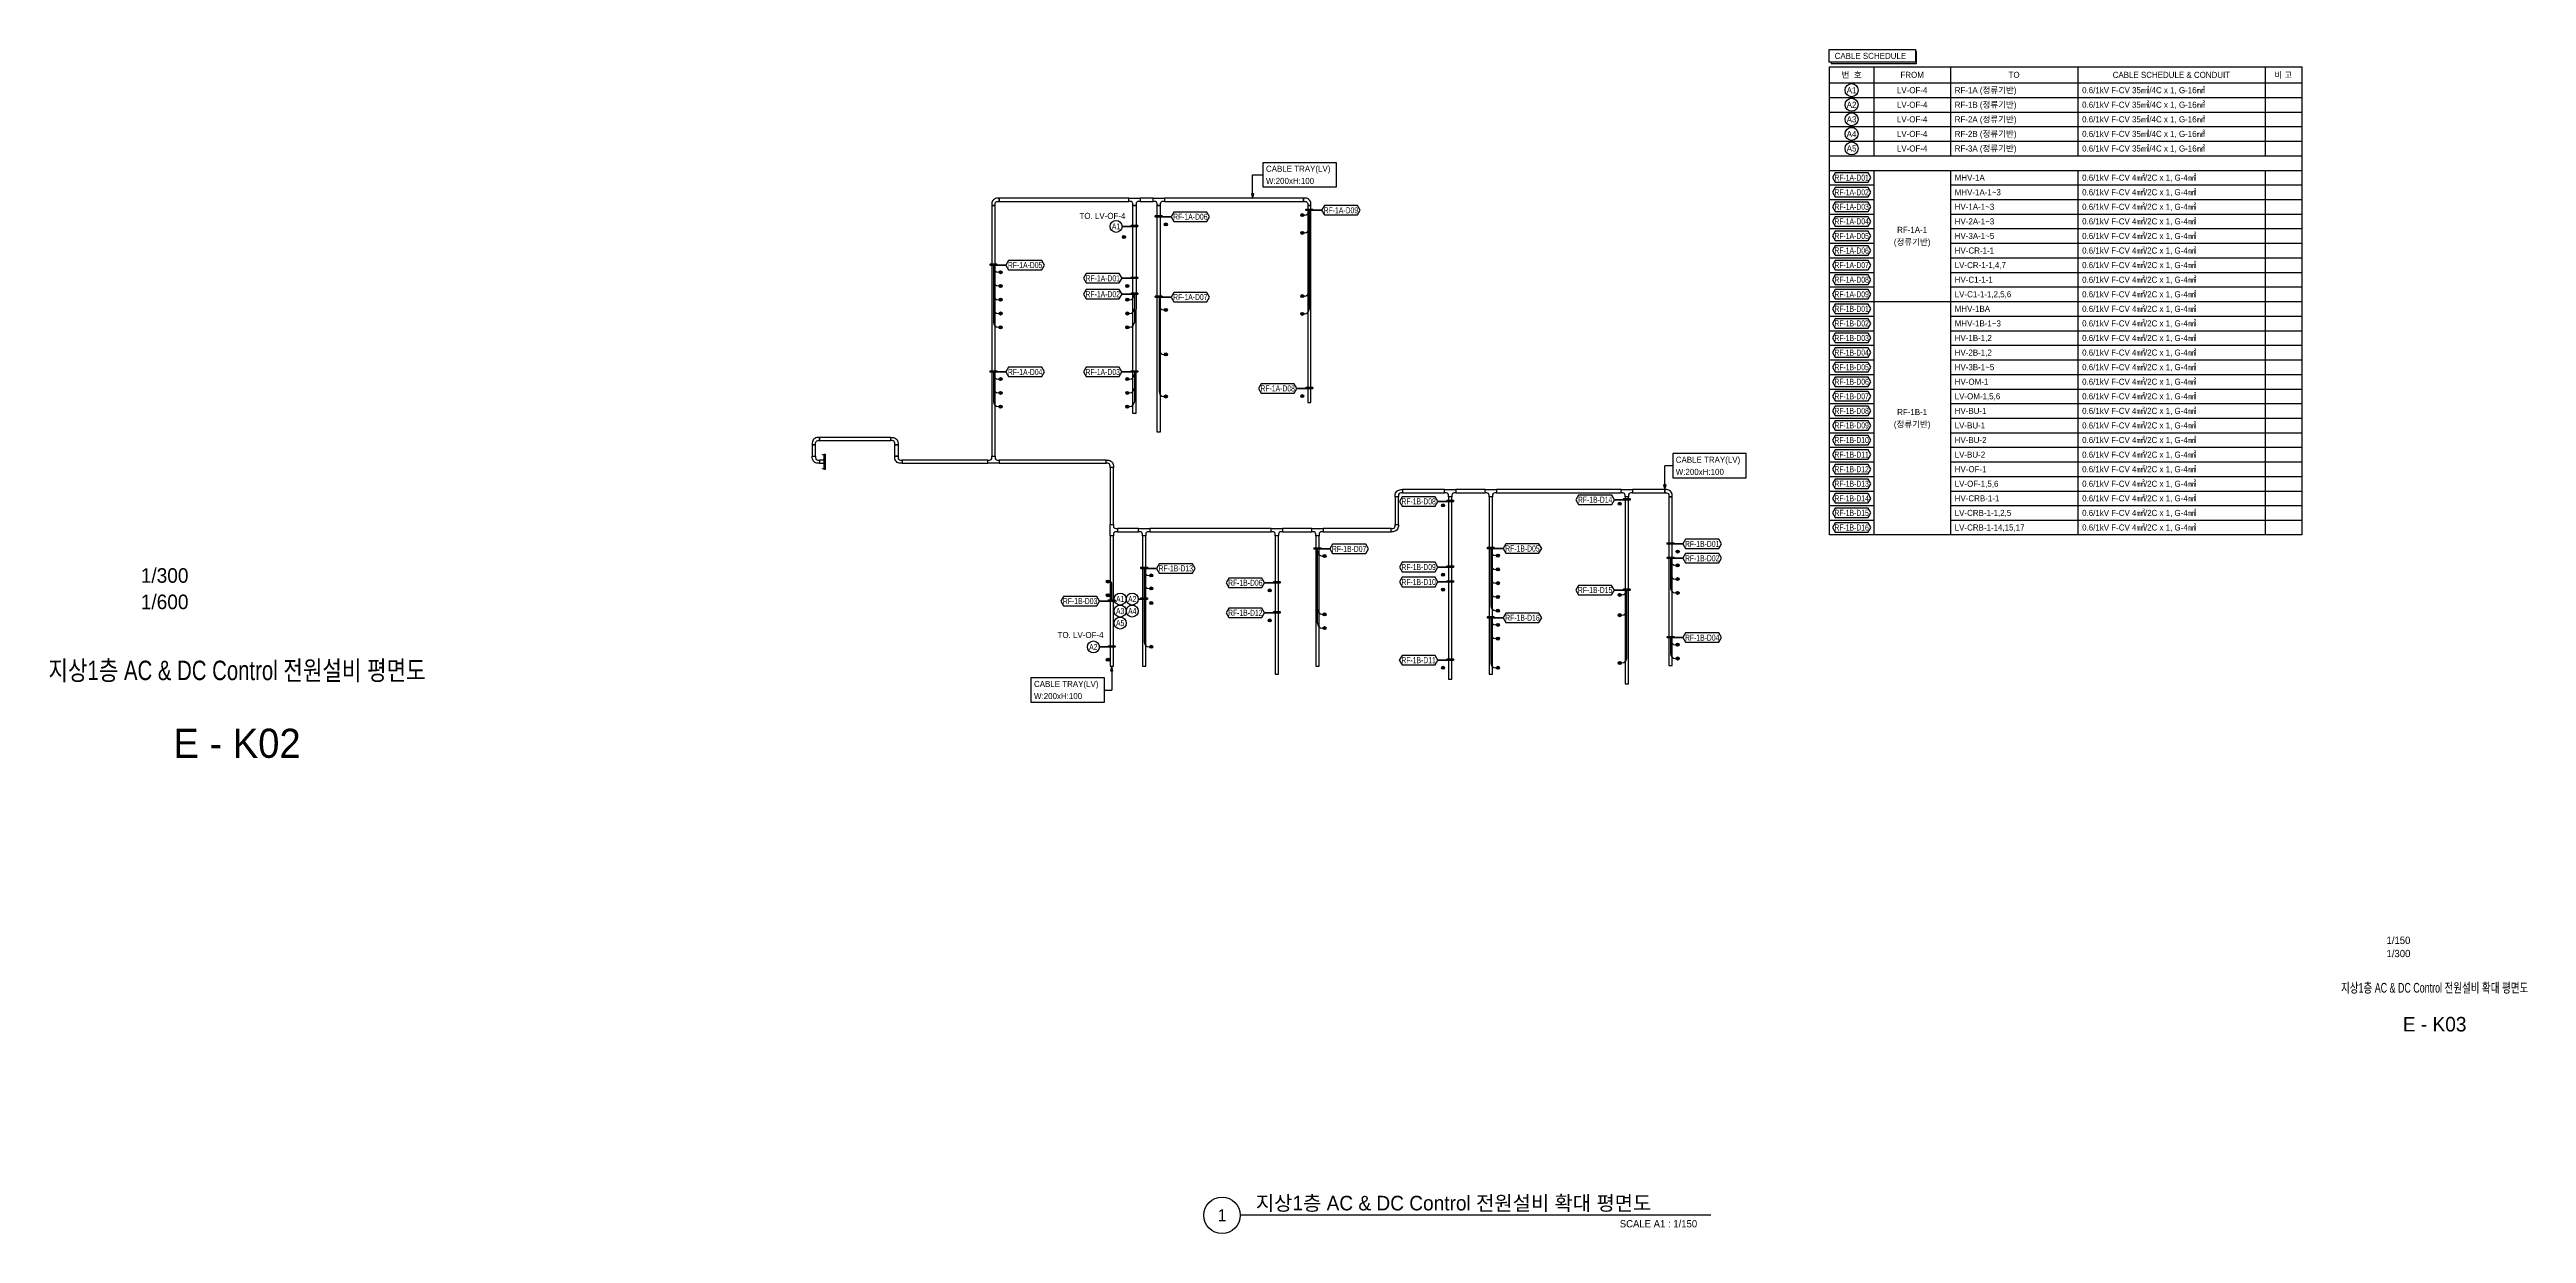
# Model space of a CAD drawing. Header units: millimetres. Extents: x 33052 to 374593, y 4425 to 1197630.
# Drawn here: x 221674 to 374593, y 4425 to 77522 of the extents above; entities that cross this region are included whole.
import ezdxf
from ezdxf.enums import TextEntityAlignment as Align

# ---------------------------------------------------------------- set-up
doc = ezdxf.new("R2010")
doc.units = ezdxf.units.MM
doc.header["$LTSCALE"] = 50
for name, color, linetype in [('-----26 Electrical Cable Tray_CONT', 3, 'Continuous'), ('-----29 Indicator', 1, 'Continuous'), ('-----29 주기', 1, 'Continuous'), ('-----30 Text', 2, 'Continuous'), ('-----41 Drawing Title', 2, 'Continuous'), ('-----42 Drawing Number', 2, 'Continuous'), ('-----43 Drawing Scale', 3, 'Continuous'), ('AC CONTROL CABLE', 4, 'Continuous'), ('DC CONTROL CABLE', 1, 'Continuous')]:
    doc.layers.add(name, color=color, linetype=linetype)
doc.styles.add('ELEC', font='')
doc.styles.get('ELEC').set_extended_font_data('Dotum')

msp = doc.modelspace()

# ---------------------------------------------------------------- hatches: boundary and pattern name
at = {"layer": 'AC CONTROL CABLE', "linetype": 'Continuous'}
h = msp.add_hatch(color=256, dxfattribs=at)
edge = h.paths.add_edge_path()
edge.add_arc((288008, 65950), 93.6, 0, 360)
h = msp.add_hatch(color=256, dxfattribs=at)
edge = h.paths.add_edge_path()
edge.add_arc((289690, 43350), 93.6, -90, 270)
h = msp.add_hatch(color=256, dxfattribs=at)
edge = h.paths.add_edge_path()
edge.add_arc((287010, 39850), 93.6, -90, 270)
at = {"layer": 'DC CONTROL CABLE', "linetype": 'Continuous'}
h = msp.add_hatch(color=256, dxfattribs=at)
edge = h.paths.add_edge_path()
edge.add_arc((299010, 67300), 93.6, 0, 360)
h = msp.add_hatch(color=256, dxfattribs=at)
edge = h.paths.add_edge_path()
edge.add_arc((290590, 66725), 93.6, 180, 540, ccw=False)
h = msp.add_hatch(color=256, dxfattribs=at)
edge = h.paths.add_edge_path()
edge.add_arc((299010, 66200), 93.6, 0, 360)
h = msp.add_hatch(color=256, dxfattribs=at)
edge = h.paths.add_edge_path()
edge.add_arc((280390, 63775), 93.6, 180, 540, ccw=False)
h = msp.add_hatch(color=256, dxfattribs=at)
edge = h.paths.add_edge_path()
edge.add_arc((280390, 62925), 93.6, 180, 540, ccw=False)
h = msp.add_hatch(color=256, dxfattribs=at)
edge = h.paths.add_edge_path()
edge.add_arc((288210, 62925), 93.6, 0, 360)
h = msp.add_hatch(color=256, dxfattribs=at)
edge = h.paths.add_edge_path()
edge.add_arc((280390, 62075), 93.6, 180, 540, ccw=False)
h = msp.add_hatch(color=256, dxfattribs=at)
edge = h.paths.add_edge_path()
edge.add_arc((280390, 61225), 93.6, 180, 540, ccw=False)
h = msp.add_hatch(color=256, dxfattribs=at)
edge = h.paths.add_edge_path()
edge.add_arc((288210, 62075), 93.6, 0, 360)
h = msp.add_hatch(color=256, dxfattribs=at)
edge = h.paths.add_edge_path()
edge.add_arc((288210, 61225), 93.6, 0, 360)
h = msp.add_hatch(color=256, dxfattribs=at)
edge = h.paths.add_edge_path()
edge.add_arc((290590, 61450), 93.6, 0, 360)
h = msp.add_hatch(color=256, dxfattribs=at)
edge = h.paths.add_edge_path()
edge.add_arc((299010, 62300), 93.6, 0, 360)
h = msp.add_hatch(color=256, dxfattribs=at)
edge = h.paths.add_edge_path()
edge.add_arc((299010, 61200), 93.6, 0, 360)
h = msp.add_hatch(color=256, dxfattribs=at)
edge = h.paths.add_edge_path()
edge.add_arc((280390, 60375), 93.6, 180, 540, ccw=False)
h = msp.add_hatch(color=256, dxfattribs=at)
edge = h.paths.add_edge_path()
edge.add_arc((288210, 60375), 93.6, 0, 360)
h = msp.add_hatch(color=256, dxfattribs=at)
edge = h.paths.add_edge_path()
edge.add_arc((290590, 58700), 93.6, 0, 360)
h = msp.add_hatch(color=256, dxfattribs=at)
edge = h.paths.add_edge_path()
edge.add_arc((280390, 57175), 93.6, 180, 540, ccw=False)
h = msp.add_hatch(color=256, dxfattribs=at)
edge = h.paths.add_edge_path()
edge.add_arc((288210, 57175), 93.6, 0, 360)
h = msp.add_hatch(color=256, dxfattribs=at)
edge = h.paths.add_edge_path()
edge.add_arc((280390, 56325), 93.6, 180, 540, ccw=False)
h = msp.add_hatch(color=256, dxfattribs=at)
edge = h.paths.add_edge_path()
edge.add_arc((280390, 55475), 93.6, 180, 540, ccw=False)
h = msp.add_hatch(color=256, dxfattribs=at)
edge = h.paths.add_edge_path()
edge.add_arc((288210, 56325), 93.6, 0, 360)
h = msp.add_hatch(color=256, dxfattribs=at)
edge = h.paths.add_edge_path()
edge.add_arc((288210, 55475), 93.6, 0, 360)
h = msp.add_hatch(color=256, dxfattribs=at)
edge = h.paths.add_edge_path()
edge.add_arc((290590, 56100), 93.6, 0, 360)
h = msp.add_hatch(color=256, dxfattribs=at)
edge = h.paths.add_edge_path()
edge.add_arc((299010, 56125), 93.6, 0, 360)
h = msp.add_hatch(color=256, dxfattribs=at)
edge = h.paths.add_edge_path()
edge.add_arc((307710, 49375), 93.6, 0, 360)
h = msp.add_hatch(color=256, dxfattribs=at)
edge = h.paths.add_edge_path()
edge.add_arc((318610, 49475), 93.6, 0, 360)
h = msp.add_hatch(color=256, dxfattribs=at)
edge = h.paths.add_edge_path()
edge.add_arc((300390, 46250), 93.6, 180, 540, ccw=False)
h = msp.add_hatch(color=256, dxfattribs=at)
edge = h.paths.add_edge_path()
edge.add_arc((311090, 46275), 93.6, 180, 540, ccw=False)
h = msp.add_hatch(color=256, dxfattribs=at)
edge = h.paths.add_edge_path()
edge.add_arc((322190, 46525), 93.6, 180, 540, ccw=False)
h = msp.add_hatch(color=256, dxfattribs=at)
edge = h.paths.add_edge_path()
edge.add_arc((287010, 44675), 93.6, 0, 360)
h = msp.add_hatch(color=256, dxfattribs=at)
edge = h.paths.add_edge_path()
edge.add_arc((289690, 45050), 93.6, 180, 540, ccw=False)
h = msp.add_hatch(color=256, dxfattribs=at)
edge = h.paths.add_edge_path()
edge.add_arc((307710, 45100), 93.6, 0, 360)
h = msp.add_hatch(color=256, dxfattribs=at)
edge = h.paths.add_edge_path()
edge.add_arc((311090, 45425), 93.6, 180, 540, ccw=False)
h = msp.add_hatch(color=256, dxfattribs=at)
edge = h.paths.add_edge_path()
edge.add_arc((311090, 44575), 93.6, 180, 540, ccw=False)
h = msp.add_hatch(color=256, dxfattribs=at)
edge = h.paths.add_edge_path()
edge.add_arc((322190, 45675), 93.6, 180, 540, ccw=False)
h = msp.add_hatch(color=256, dxfattribs=at)
edge = h.paths.add_edge_path()
edge.add_arc((322190, 44825), 93.6, 180, 540, ccw=False)
h = msp.add_hatch(color=256, dxfattribs=at)
edge = h.paths.add_edge_path()
edge.add_arc((287010, 43825), 93.6, 0, 360)
h = msp.add_hatch(color=256, dxfattribs=at)
edge = h.paths.add_edge_path()
edge.add_arc((289690, 44250), 93.6, 180, 540, ccw=False)
h = msp.add_hatch(color=256, dxfattribs=at)
edge = h.paths.add_edge_path()
edge.add_arc((297010, 44125), 93.6, 0, 360)
h = msp.add_hatch(color=256, dxfattribs=at)
edge = h.paths.add_edge_path()
edge.add_arc((307710, 44175), 93.6, 0, 360)
h = msp.add_hatch(color=256, dxfattribs=at)
edge = h.paths.add_edge_path()
edge.add_arc((311090, 43725), 93.6, 180, 540, ccw=False)
h = msp.add_hatch(color=256, dxfattribs=at)
edge = h.paths.add_edge_path()
edge.add_arc((311090, 42875), 93.6, 180, 540, ccw=False)
h = msp.add_hatch(color=256, dxfattribs=at)
edge = h.paths.add_edge_path()
edge.add_arc((318608, 43850), 93.6, 0, 360)
h = msp.add_hatch(color=256, dxfattribs=at)
edge = h.paths.add_edge_path()
edge.add_arc((322190, 43975), 93.6, 180, 540, ccw=False)
h = msp.add_hatch(color=256, dxfattribs=at)
edge = h.paths.add_edge_path()
edge.add_arc((297010, 42275), 93.6, 0, 360)
h = msp.add_hatch(color=256, dxfattribs=at)
edge = h.paths.add_edge_path()
edge.add_arc((300390, 42650), 93.6, 180, 540, ccw=False)
h = msp.add_hatch(color=256, dxfattribs=at)
edge = h.paths.add_edge_path()
edge.add_arc((300390, 41800), 93.6, 180, 540, ccw=False)
h = msp.add_hatch(color=256, dxfattribs=at)
edge = h.paths.add_edge_path()
edge.add_arc((311090, 42000), 93.6, 180, 540, ccw=False)
h = msp.add_hatch(color=256, dxfattribs=at)
edge = h.paths.add_edge_path()
edge.add_arc((318608, 42600), 93.6, 0, 360)
h = msp.add_hatch(color=256, dxfattribs=at)
edge = h.paths.add_edge_path()
edge.add_arc((289690, 40650), 93.6, 180, 540, ccw=False)
h = msp.add_hatch(color=256, dxfattribs=at)
edge = h.paths.add_edge_path()
edge.add_arc((311090, 41150), 93.6, 180, 540, ccw=False)
h = msp.add_hatch(color=256, dxfattribs=at)
edge = h.paths.add_edge_path()
edge.add_arc((322190, 40775), 93.6, 180, 540, ccw=False)
h = msp.add_hatch(color=256, dxfattribs=at)
edge = h.paths.add_edge_path()
edge.add_arc((322190, 39925), 93.6, 180, 540, ccw=False)
h = msp.add_hatch(color=256, dxfattribs=at)
edge = h.paths.add_edge_path()
edge.add_arc((307708, 39350), 93.6, 0, 360)
h = msp.add_hatch(color=256, dxfattribs=at)
edge = h.paths.add_edge_path()
edge.add_arc((311090, 39350), 93.6, 180, 540, ccw=False)
h = msp.add_hatch(color=256, dxfattribs=at)
edge = h.paths.add_edge_path()
edge.add_arc((318610, 39650), 93.6, 0, 360)

# ---------------------------------------------------------------- linework, layer by layer
at = {"layer": '-----26 Electrical Cable Tray_CONT', "elevation": 0}
for points in [[(280050, 68000, -0.4142136), (280200, 68150), (280300, 68150), (280300, 68350), (280200, 68350, 0.4142136), (279850, 68000), (279850, 67900), (280050, 67900)], [(288300, 68150), (288300, 68350), (289000, 68350), (289000, 68150), (288900, 68150, 0.4142136), (288750, 68000), (288750, 67900), (288550, 67900), (288550, 68000, 0.4142136), (288400, 68150)], [(289800, 68150), (289800, 68350), (290500, 68350), (290500, 68150), (290400, 68150, 0.4142136), (290250, 68000), (290250, 67900), (290050, 67900), (290050, 68000, 0.4142136), (289900, 68150)], [(299200, 68150, -0.4142136), (299350, 68000), (299350, 67900), (299550, 67900), (299550, 68000, 0.4142136), (299200, 68350), (299100, 68350), (299100, 68150)], [(305100, 50150, 0.4142136), (304950, 50000), (304950, 49900), (304750, 49900), (304750, 50000, -0.4142136), (305100, 50350), (305200, 50350), (305200, 50150)], [(307800, 50150), (307800, 50350), (308500, 50350), (308500, 50150), (308400, 50150, 0.4142136), (308250, 50000), (308250, 49900), (308050, 49900), (308050, 50000, 0.4142136), (307900, 50150)], [(310300, 50150), (310300, 50350), (311000, 50350), (311000, 50150), (310900, 50150, 0.4142136), (310750, 50000), (310750, 49900), (310550, 49900), (310550, 50000, 0.4142136), (310400, 50150)], [(318700, 50150), (318700, 50350), (319400, 50350), (319400, 50150), (319300, 50150, 0.4142136), (319150, 50000), (319150, 49900), (318950, 49900), (318950, 50000, 0.4142136), (318800, 50150)], [(321500, 50150, -0.4142136), (321650, 50000), (321650, 49900), (321850, 49900), (321850, 50000, 0.4142136), (321500, 50350), (321400, 50350), (321400, 50150)], [(288900, 47750), (288900, 47950), (289600, 47950), (289600, 47750), (289500, 47750, 0.4142136), (289350, 47600), (289350, 47500), (289150, 47500), (289150, 47600, 0.4142136), (289000, 47750)], [(297100, 47750), (297100, 47950), (297800, 47950), (297800, 47750), (297700, 47750, 0.4142136), (297550, 47600), (297550, 47500), (297350, 47500), (297350, 47600, 0.4142136), (297200, 47750)], [(299600, 47750), (299600, 47950), (300300, 47950), (300300, 47750), (300200, 47750, 0.4142136), (300050, 47600), (300050, 47500), (299850, 47500), (299850, 47600, 0.4142136), (299700, 47750)], [(304600, 47950, 0.4142136), (304750, 48100), (304750, 48200), (304950, 48200), (304950, 48100, -0.4142136), (304600, 47750), (304500, 47750), (304500, 47950)]]:
    msp.add_lwpolyline(points, format="xyb", close=True, dxfattribs=at)
for points in [[(279850, 52425), (280050, 52425), (280050, 67900), (279850, 67900)], [(288300, 68150), (288300, 68350), (280300, 68350), (280300, 68150)], [(289800, 68150), (289800, 68350), (289000, 68350), (289000, 68150)], [(290249, 53900), (290049, 53900), (290050, 67900), (290250, 67900)], [(299100, 68150), (299100, 68350), (290500, 68350), (290500, 68150)], [(299350, 55723), (299550, 55723), (299550, 67900), (299350, 67900)], [(287351, 51725), (287151, 51725), (287151, 48200), (287351, 48200)], [(304750, 48200), (304950, 48200), (304950, 49900), (304750, 49900)], [(307800, 50150), (307800, 50350), (305200, 50350), (305200, 50150)], [(308050, 38650), (308250, 38650), (308250, 49900), (308050, 49900)], [(310300, 50150), (310300, 50350), (308500, 50350), (308500, 50150)], [(310550, 38950), (310750, 38950), (310750, 49900), (310550, 49900)], [(318700, 50150), (318700, 50350), (311000, 50350), (311000, 50150)], [(318950, 38350), (319150, 38350), (319150, 49900), (318950, 49900)], [(321400, 50150), (321400, 50350), (319400, 50350), (319400, 50150)], [(321650, 39500), (321850, 39500), (321850, 49900), (321650, 49900)], [(288900, 47750), (288900, 47950), (287600, 47950), (287600, 47750)], [(289150, 39450), (289350, 39450), (289350, 47500), (289150, 47500)], [(297100, 47750), (297100, 47950), (289600, 47950), (289600, 47750)], [(297350, 38950), (297550, 38950), (297550, 47500), (297350, 47500)], [(299600, 47750), (299600, 47950), (297800, 47950), (297800, 47750)], [(299850, 39450), (300050, 39450), (300050, 47500), (299850, 47500)], [(304500, 47750), (304500, 47950), (300300, 47950), (300300, 47750)]]:
    msp.add_lwpolyline(points, close=True, dxfattribs=at)
at = {"layer": '-----26 Electrical Cable Tray_CONT'}
for points in [[(288749, 55050), (288549, 55050), (288550, 67900), (288750, 67900)], [(273606, 53375), (273606, 53575), (269212, 53575), (269212, 53375)], [(268962, 53125), (268762, 53125), (268762, 52425), (268962, 52425)], [(269500, 51975), (269500, 52175), (269212, 52175), (269212, 51975)], [(273856, 53125), (274056, 53125), (274056, 52425), (273856, 52425)], [(279600, 51975), (279600, 52175), (274306, 52175), (274306, 51975)], [(286901, 51975), (286901, 52175), (280300, 52175), (280300, 51975)], [(287150, 39450), (287350, 39450), (287351, 47500), (287151, 47500)]]:
    msp.add_lwpolyline(points, close=True, dxfattribs=at)
for points in [[(268962, 53225, -0.4142136), (269112, 53375), (269212, 53375), (269212, 53575), (269112, 53575, 0.4142136), (268762, 53225), (268762, 53125), (268962, 53125)], [(273856, 53225, 0.4142136), (273706, 53375), (273606, 53375), (273606, 53575), (273706, 53575, -0.4142136), (274056, 53225), (274056, 53125), (273856, 53125)], [(268962, 52325, 0.4142136), (269112, 52175), (269212, 52175), (269212, 51975), (269112, 51975, -0.4142136), (268762, 52325), (268762, 52425), (268962, 52425)], [(274056, 52325, 0.4142136), (274206, 52175), (274306, 52175), (274306, 51975), (274206, 51975, -0.4142136), (273856, 52325), (273856, 52425), (274056, 52425)], [(280300, 52175), (280300, 51975), (279600, 51975), (279600, 52175), (279700, 52175, 0.4142136), (279850, 52325), (279850, 52425), (280050, 52425), (280050, 52325, 0.4142136), (280200, 52175)], [(287151, 51825, 0.4142136), (287001, 51975), (286901, 51975), (286901, 52175), (287001, 52175, -0.4142136), (287351, 51825), (287351, 51725), (287151, 51725)], [(287350, 47500), (287150, 47500), (287150, 48200), (287350, 48200), (287350, 48100, 0.4142136), (287500, 47950), (287600, 47950), (287600, 47750), (287500, 47750, 0.4142136), (287350, 47600)]]:
    msp.add_lwpolyline(points, format="xyb", close=True, dxfattribs=at)
at = {"layer": '-----29 Indicator', "color": 1}
for p, q in [((321475, 50650), (321325, 50650)), ((321325, 50650), (321400, 50350)), ((321400, 50350), (321475, 50650)), ((321401, 50353), (321401, 51824)), ((321885, 51824), (321401, 51824)), ((287251, 39453, 0), (287176, 39153, 0)), ((287176, 39153, 0), (287326, 39153, 0)), ((287250, 39450, 0), (287250, 37979, 0)), ((287326, 39153, 0), (287251, 39453, 0)), ((286801, 37979, 0), (287250, 37979, 0))]:
    msp.add_line(p, q, dxfattribs=at)
at = {"layer": '-----29 Indicator', "color": 1, "elevation": 0}
for points in [[(296586, 70536), (296586, 69036), (301122, 69036), (301122, 70536)], [(321885, 52571), (321885, 51071), (326422, 51071), (326422, 52571)], [(282264, 38729), (282264, 37229), (286801, 37229), (286801, 38729)]]:
    msp.add_lwpolyline(points, close=True, dxfattribs=at)
msp.add_lwpolyline([(295946, 68315), (296021, 68615), (295871, 68615), (295946, 68315), (295946, 69786), (296586, 69786)], dxfattribs=at)
at = {"layer": '-----29 Indicator', "lineweight": 100, "elevation": 0}
for points in [[(300210, 67600), (300210, 67600), (299239, 67600), (299239, 67653), (299655, 67653), (299655, 67564)], [(287887, 66603), (287887, 66603), (288858, 66603), (288858, 66657), (288443, 66657), (288443, 66568)], [(290913, 67198), (290913, 67198), (289942, 67198), (289942, 67252), (290358, 67252), (290358, 67163)], [(280716, 64214), (280716, 64214), (279745, 64214), (279745, 64268), (280161, 64268), (280161, 64178)], [(287887, 63398), (287887, 63398), (288858, 63398), (288858, 63452), (288442, 63452), (288442, 63363)], [(287887, 62420), (287887, 62420), (288858, 62420), (288858, 62473), (288442, 62473), (288442, 62384)], [(290913, 62238), (290913, 62238), (289942, 62238), (289942, 62291), (290358, 62291), (290358, 62202)], [(280716, 57614), (280716, 57614), (279745, 57614), (279745, 57668), (280161, 57668), (280161, 57578)], [(287884, 57614), (287884, 57614), (288855, 57614), (288855, 57668), (288439, 57668), (288439, 57578)], [(298687, 56598), (298687, 56598), (299658, 56598), (299658, 56652), (299242, 56652), (299242, 56563)], [(307387, 49623), (307387, 49623), (308358, 49623), (308358, 49677), (307942, 49677), (307942, 49588)], [(318287, 49728), (318287, 49728), (319258, 49728), (319258, 49781), (318842, 49781), (318842, 49692)], [(300716, 46689), (300716, 46689), (299745, 46689), (299745, 46743), (300161, 46743), (300161, 46653)], [(311416, 46714), (311416, 46714), (310446, 46714), (310446, 46768), (310861, 46768), (310861, 46678)], [(322513, 46998), (322513, 46998), (321542, 46998), (321542, 47052), (321958, 47052), (321958, 46963)], [(322516, 46114), (322516, 46114), (321545, 46114), (321545, 46168), (321961, 46168), (321961, 46078)], [(290016, 45489), (290016, 45489), (289045, 45489), (289045, 45543), (289461, 45543), (289461, 45453)], [(296687, 44598), (296687, 44598), (297658, 44598), (297658, 44652), (297242, 44652), (297242, 44563)], [(307387, 44648), (307387, 44648), (308358, 44648), (308358, 44702), (307942, 44702), (307942, 44613)], [(288887, 43597), (288887, 43597), (289458, 43597), (289458, 43650), (289042, 43650), (289042, 43561)], [(318282, 44150), (318282, 44150), (319253, 44150), (319253, 44203), (318837, 44203), (318837, 44114)], [(296687, 42748), (296687, 42748), (297658, 42748), (297658, 42802), (297242, 42802), (297242, 42713)], [(311416, 42439), (311416, 42439), (310446, 42439), (310446, 42493), (310861, 42493), (310861, 42403)], [(307385, 39823), (307385, 39823), (308356, 39823), (308356, 39877), (307940, 39877), (307940, 39788)], [(322516, 41214), (322516, 41214), (321545, 41214), (321545, 41268), (321961, 41268), (321961, 41178)]]:
    msp.add_lwpolyline(points, dxfattribs=at)
at = {"layer": '-----29 Indicator', "lineweight": 100}
for points in [[(307387, 45573), (307387, 45573), (308358, 45573), (308358, 45627), (307942, 45627), (307942, 45538)], [(286488, 43472), (286488, 43472), (287459, 43472), (287459, 43526), (287043, 43526), (287043, 43437)], [(286488, 40639), (286488, 40639), (287458, 40639), (287458, 40693), (287043, 40693), (287043, 40604)]]:
    msp.add_lwpolyline(points, dxfattribs=at)
at = {"layer": '-----29 Indicator'}
for centre in [(287516, 66603, 0), (287773, 43597), (287773, 42854), (288516, 43597), (288516, 42854), (287773, 42112), (286116, 40639)]:
    msp.add_circle(centre, 371, dxfattribs=at)
at = {"layer": '-----29 주기', "elevation": 0}
for points in [[(291080, 67487), (290913, 67198), (291080, 66909), (293125, 66909), (293292, 67198), (293125, 67487)], [(300377, 67889), (300210, 67600), (300377, 67311), (302422, 67311), (302589, 67600), (302422, 67889)], [(280883, 64503), (280716, 64214), (280883, 63925), (282929, 63925), (283095, 64214), (282929, 64503)], [(285675, 63687), (285508, 63398), (285675, 63109), (287720, 63109), (287887, 63398), (287720, 63687)], [(285675, 62709), (285508, 62420), (285675, 62131), (287720, 62131), (287887, 62420), (287720, 62709)], [(291080, 62526), (290913, 62238), (291080, 61949), (293125, 61949), (293292, 62238), (293125, 62526)], [(280883, 57903), (280716, 57614), (280883, 57325), (282929, 57325), (283095, 57614), (282929, 57903)], [(285671, 57903), (285505, 57614), (285671, 57325), (287717, 57325), (287884, 57614), (287717, 57903)], [(296475, 56887), (296308, 56598), (296475, 56309), (298520, 56309), (298687, 56598), (298520, 56887)], [(305174, 49912), (305008, 49623), (305174, 49334), (307220, 49334), (307387, 49623), (307220, 49912)], [(316075, 50017), (315908, 49728), (316075, 49439), (318120, 49439), (318287, 49728), (318120, 50017)], [(300883, 46978), (300716, 46689), (300883, 46400), (302929, 46400), (303095, 46689), (302929, 46978)], [(311583, 47003), (311416, 46714), (311583, 46425), (313629, 46425), (313795, 46714), (313629, 47003)], [(322680, 47287), (322513, 46998), (322680, 46709), (324725, 46709), (324892, 46998), (324725, 47287)], [(322683, 46403), (322516, 46114), (322683, 45825), (324729, 45825), (324895, 46114), (324729, 46403)], [(290183, 45778), (290016, 45489), (290183, 45200), (292229, 45200), (292395, 45489), (292229, 45778)], [(294475, 44887), (294308, 44598), (294475, 44309), (296520, 44309), (296687, 44598), (296520, 44887)], [(305174, 44937), (305008, 44648), (305174, 44359), (307220, 44359), (307387, 44648), (307220, 44937)], [(316069, 44439), (315903, 44150), (316069, 43861), (318115, 43861), (318282, 44150), (318115, 44439)], [(294475, 43037), (294308, 42748), (294475, 42459), (296520, 42459), (296687, 42748), (296520, 43037)], [(311583, 42728), (311416, 42439), (311583, 42150), (313629, 42150), (313795, 42439), (313629, 42728)], [(322683, 41503), (322516, 41214), (322683, 40925), (324729, 40925), (324895, 41214), (324729, 41503)], [(305172, 40112), (305006, 39823), (305172, 39534), (307218, 39534), (307385, 39823), (307218, 40112)]]:
    msp.add_lwpolyline(points, close=True, dxfattribs=at)
at = {"layer": '-----29 주기'}
for points in [[(305174, 45862), (305008, 45573), (305174, 45284), (307220, 45284), (307387, 45573), (307220, 45862)], [(284276, 43761), (284109, 43472), (284276, 43184), (286321, 43184), (286488, 43472), (286321, 43761)]]:
    msp.add_lwpolyline(points, close=True, dxfattribs=at)
at = {"layer": '-----41 Drawing Title', "color": 7}
msp.add_line((324236, 5550), (295189, 5550), dxfattribs=at)
msp.add_circle((294064, 5550), 1125, dxfattribs=at)
at = {"color": 0}
for points in [[(269400, 52500), (269400, 52525), (269500, 52525), (269500, 51625), (269400, 51625), (269400, 51650)], [(269500, 52550), (269550, 52550), (269550, 51600), (269500, 51600), (269500, 52550)]]:
    msp.add_lwpolyline(points, dxfattribs=at)
at = {"layer": 'AC CONTROL CABLE', "linetype": 'Continuous', "elevation": 0}
for points in [[(288650, 67659, 0, 202, 0), (288650, 67209, 0, 0, 0), (288650, 66250, 0, 0, -0.4142136), (288350, 65950, 0, 0, 0), (288008, 65950, 0, 0, 0)], [(289250, 44208, 0, 202, 0), (289250, 43758, 0, 0, 0), (289250, 43650, 0, 0, 0.4142136), (289550, 43350, 0, 0, 0), (289690, 43350, 0, 0, 0)]]:
    msp.add_lwpolyline(points, format="xyseb", dxfattribs=at)
at = {"layer": 'AC CONTROL CABLE', "linetype": 'Continuous'}
msp.add_lwpolyline([(287251, 41422, 0, 202, 0), (287251, 40972, 0, 0, 0), (287251, 40150, 0, 0, -0.4142136), (286951, 39850, 0, 0, 0), (287010, 39850, 0, 0, 0)], format="xyseb", dxfattribs=at)
for centre in [(288008, 65950), (289690, 43350, 0), (287010, 39850, 0)]:
    msp.add_circle(centre, 93.8, dxfattribs=at)
at = {"layer": 'DC CONTROL CABLE', "linetype": 'Continuous'}
for p, q in [((299147, 67300), (299010, 67300, 0)), ((299147, 66200), (299010, 66200, 0)), ((288347, 62075), (288210, 62075, 0)), ((288347, 61225), (288210, 61225, 0)), ((288647, 62375), (288647, 60675)), ((299147, 62300), (299010, 62300, 0)), ((299147, 61200), (299010, 61200, 0)), ((288347, 60375), (288210, 60375, 0)), ((318745, 43850, 0), (318608, 43850, 0)), ((318745, 42600, 0), (318608, 42600)), ((318747, 39650, 0), (318610, 39650))]:
    msp.add_line(p, q, dxfattribs=at)
at = {"layer": 'DC CONTROL CABLE'}
for p, q in [((299447, 67600), (299447, 61500)), ((279953, 64227), (279953, 60675, 0)), ((280390, 63775), (280253, 63775)), ((280390, 62925), (280253, 62925)), ((280390, 62075), (280253, 62075)), ((280390, 61225), (280253, 61225)), ((290171, 62341), (290171, 56400, 0)), ((290590, 61450), (290471, 61450)), ((280390, 60375), (280253, 60375)), ((290590, 58700, 0), (290471, 58700, 0)), ((279953, 57627), (279953, 55775)), ((280390, 57175), (280253, 57175)), ((288210, 57175), (288347, 57175)), ((288647, 57627), (288647, 55775)), ((280390, 56325), (280253, 56325)), ((280390, 55475), (280253, 55475)), ((288210, 56325), (288347, 56325)), ((288210, 55475), (288347, 55475)), ((290590, 56100, 0), (290471, 56100, 0)), ((299953, 42100, 0), (299953, 46702)), ((300390, 46250), (300253, 46250)), ((310653, 46727, 0), (310653, 43175, 0)), ((311090, 46275, 0), (310953, 46275, 0)), ((321753, 46127), (321753, 44275)), ((287010, 44675, 0), (287151, 44675, 0)), ((287251, 43416), (287251, 44575)), ((289253, 45502), (289253, 40950, 0)), ((289690, 45050), (289553, 45050)), ((311090, 45425, 0), (310953, 45425, 0)), ((311090, 44575, 0), (310953, 44575, 0)), ((322190, 45675), (322053, 45675)), ((322190, 44825), (322053, 44825)), ((287010, 43825, 0), (287151, 43825, 0)), ((289690, 44250), (289553, 44250)), ((311090, 43725, 0), (310953, 43725, 0)), ((311090, 42875, 0), (310953, 42875, 0)), ((319047, 39950, 0), (319045, 44150, 0)), ((322190, 43975), (322053, 43975)), ((300390, 42650), (300253, 42650)), ((300390, 41800), (300253, 41800)), ((310653, 42452, 0), (310653, 39650, 0)), ((311090, 42000, 0), (310953, 42000, 0)), ((289690, 40650), (289553, 40650)), ((311090, 41150, 0), (310953, 41150, 0)), ((321753, 41227), (321753, 40225, 0)), ((322190, 40775), (322053, 40775)), ((322190, 39925), (322053, 39925)), ((311090, 39350, 0), (310953, 39350, 0))]:
    msp.add_line(p, q, dxfattribs=at)
at = {"layer": 'DC CONTROL CABLE', "linetype": 'Continuous', "elevation": 0}
for points in [[(290150, 67886, 0, 202, 0), (290150, 67436, 0, 0, 0), (290150, 67025, 0, 0, 0.4142136), (290450, 66725, 0, 0, 0), (290590, 66725, 0, 0, 0)], [(299447, 68251, 0, 202, 0), (299447, 67801, 0, 0, 0), (299447, 67600, 0, 0, 0)], [(279953, 64879, 0, 202, 0), (279953, 64429, 0, 0, 0), (279953, 64227, 0, 0, 0)], [(288650, 64086, 0, 202, 0), (288650, 63636, 0, 0, 0), (288650, 63225, 0, 0, -0.4142136), (288350, 62925, 0, 0, 0), (288210, 62925, 0, 0, 0)], [(288647, 63026, 0, 202, 0), (288647, 62576, 0, 0, 0), (288647, 62375, 0, 0, 0)], [(290171, 62992, 0, 202, 0), (290171, 62542, 0, 0, 0), (290171, 62341, 0, 0, 0)], [(279953, 58279, 0, 202, 0), (279953, 57829, 0, 0, 0), (279953, 57627, 0, 0, 0)], [(288647, 58279, 0, 202, 0), (288647, 57829, 0, 0, 0), (288647, 57627, 0, 0, 0)], [(299450, 57286, 0, 202, 0), (299450, 56836, 0, 0, 0), (299450, 56425, 0, 0, -0.4142136), (299150, 56125, 0, 0, 0), (299010, 56125, 0, 0, 0)], [(308150, 50270, 0, 202, 0), (308150, 49820, 0, 0, 0), (308150, 49675, 0, 0, -0.4142136), (307850, 49375, 0, 0, 0), (307710, 49375, 0, 0, 0)], [(319050, 50319, 0, 202, 0), (319050, 49869, 0, 0, 0), (319050, 49775, 0, 0, -0.4142136), (318750, 49475, 0, 0, 0), (318610, 49475, 0, 0, 0)], [(299953, 47354, 0, 202, 0), (299953, 46904, 0, 0, 0), (299953, 46702, 0, 0, 0)], [(310653, 47379, 0, 202, 0), (310653, 46929, 0, 0, 0), (310653, 46727, 0, 0, 0)], [(321750, 47686, 0, 202, 0), (321750, 47236, 0, 0, 0), (321750, 46825, 0, 0, 0.4142136), (322050, 46525, 0, 0, 0), (322190, 46525, 0, 0, 0)], [(289253, 46154, 0, 202, 0), (289253, 45704, 0, 0, 0), (289253, 45502, 0, 0, 0)], [(308150, 46261, 0, 202, 0), (308150, 45811, 0, 0, 0), (308150, 45400, 0, 0, -0.4142136), (307850, 45100, 0, 0, 0), (307710, 45100, 0, 0, 0)], [(321753, 46779, 0, 202, 0), (321753, 46329, 0, 0, 0), (321753, 46127, 0, 0, 0)], [(297450, 45286, 0, 202, 0), (297450, 44836, 0, 0, 0), (297450, 44425, 0, 0, -0.4142136), (297150, 44125, 0, 0, 0), (297010, 44125, 0, 0, 0)], [(308150, 45336, 0, 202, 0), (308150, 44886, 0, 0, 0), (308150, 44475, 0, 0, -0.4142136), (307850, 44175, 0, 0, 0), (307710, 44175, 0, 0, 0)], [(319045, 44801, 0, 202, 0), (319045, 44351, 0, 0, 0), (319045, 44150, 0, 0, 0)], [(297450, 43436, 0, 202, 0), (297450, 42986, 0, 0, 0), (297450, 42575, 0, 0, -0.4142136), (297150, 42275, 0, 0, 0), (297010, 42275, 0, 0, 0)], [(310653, 42979, 0, 202, 0), (310653, 42529, 0, 0, 0), (310653, 42452, 0, 0, 0)], [(321753, 41879, 0, 202, 0), (321753, 41429, 0, 0, 0), (321753, 41227, 0, 0, 0)], [(308148, 40511, 0, 202, 0), (308148, 40061, 0, 0, 0), (308148, 39650, 0, 0, -0.4142136), (307848, 39350, 0, 0, 0), (307708, 39350, 0, 0, 0)]]:
    msp.add_lwpolyline(points, format="xyseb", dxfattribs=at)
at = {"layer": 'DC CONTROL CABLE', "linetype": 'Continuous'}
msp.add_lwpolyline([(287251, 42765, 0, 202, 0), (287251, 43215, 0, 0, 0), (287251, 43416, 0, 0, 0)], format="xyseb", dxfattribs=at)
for centre in [(299010, 67300), (290590, 66725), (299010, 66200), (280390, 63775), (280390, 62925), (288210, 62925, 0), (280390, 62075), (280390, 61225), (288210, 62075), (288210, 61225), (290590, 61450), (299010, 62300), (299010, 61200), (280390, 60375), (288210, 60375), (290590, 58700, 0), (280390, 57175), (288210, 57175), (280390, 56325), (280390, 55475), (288210, 56325), (288210, 55475), (290590, 56100, 0), (299010, 56125, 0), (307710, 49375), (318610, 49475), (300390, 46250), (311090, 46275, 0), (322190, 46525), (287010, 44675, 0), (289690, 45050), (307710, 45100), (311090, 45425, 0), (311090, 44575, 0), (322190, 45675), (322190, 44825), (287010, 43825, 0), (289690, 44250), (297010, 44125, 0), (307710, 44175), (311090, 43725, 0), (311090, 42875, 0), (318608, 43850, 0), (322190, 43975), (297010, 42275), (300390, 42650), (300390, 41800), (311090, 42000, 0), (318608, 42600, 0), (289690, 40650), (311090, 41150, 0), (322190, 40775), (322190, 39925), (307708, 39350, 0), (311090, 39350, 0), (318610, 39650, 0)]:
    msp.add_circle(centre, 93.8, dxfattribs=at)
for centre in [(299147, 67600), (299147, 66500), (288347, 62375), (288347, 61525), (299147, 62600), (299147, 61500), (288347, 60675), (318745, 44150, 0), (318745, 42900, 0), (318747, 39950, 0)]:
    msp.add_arc(centre, 300, 270, 0, dxfattribs=at)
at = {"layer": 'DC CONTROL CABLE'}
for centre, radius, start, end in [((280253, 64075, 0), 300, 180, 270), ((280253, 63225, 0), 300, 180, 270), ((280253, 62375, 0), 300, 180, 270), ((280253, 61525, 0), 300, 180, 270), ((290471, 61750), 300, 180, 270), ((280253, 60675, 0), 300, 180, 270), ((290471, 59000, 0), 300, 180, 270), ((280253, 57475, 0), 300, 180, 270), ((280253, 56625, 0), 300, 180, 270), ((288347, 57475, 0), 300, 270, 0), ((288347, 56625, 0), 300, 270, 0), ((280253, 55775, 0), 300, 180, 270), ((288347, 55775, 0), 300, 270, 0), ((290471, 56400, 0), 300, 180, 270), ((300253, 46550, 0), 300, 180, 270), ((310953, 46575, 0), 300, 180, 270), ((322053, 45975, 0), 300, 180, 270), ((287151, 44575, 0), 100, 0, 90), ((289553, 45350, 0), 300, 180, 270), ((289553, 44550, 0), 300, 180, 270), ((310953, 45725, 0), 300, 180, 270), ((310953, 44875, 0), 300, 180, 270), ((322053, 45125, 0), 300, 180, 270), ((287151, 43725, 0), 100, 0, 90), ((300253, 42950, 0), 300, 180, 270), ((310953, 44025, 0), 300, 180, 270), ((310953, 43175, 0), 300, 180, 270), ((322053, 44275, 0), 300, 180, 270), ((300253, 42100, 0), 300, 180, 270), ((310953, 42300, 0), 300, 180, 270), ((310953, 41450, 0), 300, 180, 270), ((289553, 40950, 0), 300, 180, 270), ((322053, 41075, 0), 300, 180, 270), ((322053, 40225, 0), 300, 180, 270), ((310953, 39650, 0), 300, 180, 270)]:
    msp.add_arc(centre, radius, start, end, dxfattribs=at)

# ---------------------------------------------------------------- texts
at = {"layer": '-----26 Electrical Cable Tray_CONT', "style": 'ELEC'}
for s, p in [('CABLE TRAY(LV)', (296773, 70161, 0)), ('W:200xH:100', (296773, 69411, 0)), ('CABLE TRAY(LV)', (322073, 52196, 0)), ('W:200xH:100', (322073, 51446, 0)), ('CABLE TRAY(LV)', (282452, 38354, 0)), ('W:200xH:100', (282452, 37604, 0))]:
    msp.add_text(s, height=375, dxfattribs=at).set_placement(p, align=Align.MIDDLE_LEFT)
at = {"layer": '-----30 Text', "style": 'ELEC'}
for p in [(286678, 67251), (285327, 41377)]:
    msp.add_text('TO. LV-OF-4', height=375, dxfattribs=at).set_placement(p, align=Align.MIDDLE)
at = {"layer": '-----30 Text', "linetype": 'Continuous', "style": 'ELEC', "width": 0.7}
for s, p in [('RF-1A-D06', (292103, 67198)), ('RF-1A-D09', (301399, 67600)), ('A1', (287516, 66603, 0)), ('RF-1A-D05', (281906, 64214, 0)), ('RF-1A-D01', (286697, 63398, 0)), ('RF-1A-D02', (286697, 62420, 0)), ('RF-1A-D07', (292103, 62238)), ('RF-1A-D04', (281906, 57614, 0)), ('RF-1A-D03', (286694, 57614, 0)), ('RF-1A-D08', (297497, 56598)), ('RF-1B-D08', (306197, 49623, 0)), ('RF-1B-D14', (317097, 49728)), ('RF-1B-D07', (301906, 46689)), ('RF-1B-D05', (312606, 46714, 0)), ('RF-1B-D01', (323703, 46998)), ('RF-1B-D02', (323706, 46114)), ('RF-1B-D13', (291206, 45489)), ('RF-1B-D06', (295497, 44598)), ('RF-1B-D09', (306197, 45573)), ('RF-1B-D10', (306197, 44648)), ('RF-1B-D03', (285299, 43472)), ('A1', (287773, 43597)), ('A3', (287773, 42854)), ('A2', (288516, 43597)), ('A4', (288516, 42854)), ('RF-1B-D12', (295497, 42748)), ('RF-1B-D15', (317092, 44150, 0)), ('A5', (287773, 42112)), ('RF-1B-D16', (312606, 42439, 0)), ('RF-1B-D04', (323706, 41214)), ('A2', (286116, 40639)), ('RF-1B-D11', (306195, 39823, 0))]:
    msp.add_text(s, height=375, dxfattribs=at).set_placement(p, align=Align.MIDDLE)
at = {"layer": '-----41 Drawing Title', "style": 'ELEC'}
for s, height, width, p in [('지상1층 AC & DC Control 전원설비 평면도', 1200, 0.8, (233250, 39190)), ('지상1층 AC & DC Control 전원설비 확대 평면도', 600, 0.7, (368925, 19595))]:
    msp.add_text(s, height=height, dxfattribs=dict(at, width=width)).set_placement(p, align=Align.MIDDLE_CENTER)
at = {"layer": '-----41 Drawing Title', "color": 2, "style": 'ELEC'}
msp.add_text('지상1층 AC & DC Control 전원설비 확대 평면도', height=900, dxfattribs=at).set_placement((296148, 5850))
at = {"layer": '-----41 Drawing Title', "color": 7, "style": 'ELEC'}
msp.add_text('1', height=750, dxfattribs=at).set_placement((294064, 5550), align=Align.MIDDLE)
at = {"layer": '-----41 Drawing Title', "style": 'ELEC'}
msp.add_text('SCALE A1 : 1/150', height=450, dxfattribs=at).set_placement((323394, 4800), align=Align.RIGHT)
at = {"layer": '-----42 Drawing Number', "style": 'ELEC'}
for s, height, p in [('E - K02', 1800, (233250, 34690)), ('E - K03', 900, (368925, 17345))]:
    msp.add_text(s, height=height, dxfattribs=at).set_placement(p, align=Align.MIDDLE_CENTER)
at = {"layer": '-----43 Drawing Scale', "style": 'ELEC'}
for s, height, p in [('1/300', 900, (228779, 45050)), ('1/600', 900, (228779, 43420)), ('1/150', 450, (366690, 22525)), ('1/300', 450, (366690, 21710))]:
    msp.add_text(s, height=height, dxfattribs=at).set_placement(p, align=Align.MIDDLE_CENTER)
at = {"color": 0, "style": 'ELEC', "width": 0.7}
msp.add_text('LV 트레이 건물용', height=50, rotation=90, dxfattribs=at).set_placement((269446, 52075), align=Align.MIDDLE_CENTER)

# ---------------------------------------------------------------- wipeouts: each hides what was drawn before it
msp.add_wipeout([(360715, 47563), (331554, 47563), (331554, 76454), (360715, 76454)]).dxf.layer = '-----29 Indicator'

# ---------------------------------------------------------------- next in the draw order: linework, layer by layer
at = {"layer": '-----29 Indicator'}
for points in [[(331553, 77522), (336867, 77522), (336867, 76735), (331553, 76735)], [(360715, 47563), (331554, 47563), (331554, 76454), (360715, 76454)]]:
    msp.add_lwpolyline(points, close=True, dxfattribs=at)
for points in [[(331658, 76735), (331658, 76667), (336942, 76667), (336942, 77402), (336867, 77402)], [(331554, 75464), (360715, 75464)], [(334308, 76454), (334308, 70964)], [(339028, 76454), (339028, 70964)], [(346893, 76454), (346893, 70964)], [(358451, 76454), (358451, 70964)], [(331554, 74564), (360715, 74564)], [(331554, 73664), (360715, 73664)], [(331554, 72764), (360715, 72764)], [(331554, 71864), (360715, 71864)], [(331554, 70964), (360715, 70964)], [(331554, 70064), (360715, 70064)], [(331554, 69163), (334308, 69163)], [(334308, 70064), (334308, 47563)], [(339028, 70064), (339028, 47563)], [(339028, 69163), (360715, 69163)], [(346893, 70064), (346893, 47563)], [(358451, 70064), (358451, 47563)], [(331554, 68263), (334308, 68263)], [(331554, 67363), (334308, 67363)], [(339028, 68263), (360715, 68263)], [(339028, 67363), (360715, 67363)], [(331554, 66463), (334308, 66463)], [(339028, 66463), (360715, 66463)], [(331554, 65563), (334308, 65563)], [(331554, 64663), (334308, 64663)], [(339028, 65563), (360715, 65563)], [(339028, 64663), (360715, 64663)], [(331554, 63763), (334308, 63763)], [(331554, 62863), (334308, 62863)], [(339028, 63763), (360715, 63763)], [(339028, 62863), (360715, 62863)], [(331554, 61963), (360715, 61963)], [(331554, 61063), (334308, 61063)], [(331554, 60163), (334308, 60163)], [(339028, 61063), (360715, 61063)], [(339028, 60163), (360715, 60163)], [(331554, 59263), (334308, 59263)], [(331554, 58363), (334308, 58363)], [(339028, 59263), (360715, 59263)], [(339028, 58363), (360715, 58363)], [(331554, 57463), (334308, 57463)], [(339028, 57463), (360715, 57463)], [(331554, 56563), (334308, 56563)], [(331554, 55663), (334308, 55663)], [(339028, 56563), (360715, 56563)], [(339028, 55663), (360715, 55663)], [(331554, 54763), (334308, 54763)], [(331554, 53863), (334308, 53863)], [(339028, 54763), (360715, 54763)], [(339028, 53863), (360715, 53863)], [(331554, 52963), (334308, 52963)], [(331554, 52063), (334308, 52063)], [(339028, 52963), (360715, 52963)], [(339028, 52063), (360715, 52063)], [(331554, 51163), (334308, 51163)], [(339028, 51163), (360715, 51163)], [(331554, 50263), (334308, 50263)], [(331554, 49363), (334308, 49363)], [(339028, 50263), (360715, 50263)], [(339028, 49363), (360715, 49363)], [(331554, 48463), (334308, 48463)], [(339028, 48463), (360715, 48463)]]:
    msp.add_lwpolyline(points, dxfattribs=at)
for centre in [(332931, 75014), (332931, 74114), (332931, 73214), (332931, 72314), (332931, 71414)]:
    msp.add_circle(centre, 402, dxfattribs=at)
at = {"layer": '-----29 주기'}
for points in [[(331908, 69902), (331741, 69614), (331908, 69325), (333954, 69325), (334120, 69614), (333954, 69902)], [(331908, 69002), (331741, 68713), (331908, 68425), (333954, 68425), (334120, 68713), (333954, 69002)], [(331908, 68102), (331741, 67813), (331908, 67525), (333954, 67525), (334120, 67813), (333954, 68102)], [(331908, 67202), (331741, 66913), (331908, 66625), (333954, 66625), (334120, 66913), (333954, 67202)], [(331908, 66302), (331741, 66013), (331908, 65725), (333954, 65725), (334120, 66013), (333954, 66302)], [(331908, 65402), (331741, 65113), (331908, 64825), (333954, 64825), (334120, 65113), (333954, 65402)], [(331908, 64502), (331741, 64213), (331908, 63925), (333954, 63925), (334120, 64213), (333954, 64502)], [(331908, 63602), (331741, 63313), (331908, 63025), (333954, 63025), (334120, 63313), (333954, 63602)], [(331908, 62702), (331741, 62413), (331908, 62125), (333954, 62125), (334120, 62413), (333954, 62702)], [(331908, 61802), (331741, 61513), (331908, 61225), (333954, 61225), (334120, 61513), (333954, 61802)], [(331908, 60902), (331741, 60613), (331908, 60325), (333954, 60325), (334120, 60613), (333954, 60902)], [(331908, 60002), (331741, 59713), (331908, 59425), (333954, 59425), (334120, 59713), (333954, 60002)], [(331908, 59102), (331741, 58814), (331908, 58525), (333954, 58525), (334120, 58814), (333954, 59102)], [(331908, 58202), (331741, 57913), (331908, 57625), (333954, 57625), (334120, 57913), (333954, 58202)], [(331908, 57302), (331741, 57013), (331908, 56725), (333954, 56725), (334120, 57013), (333954, 57302)], [(331908, 56402), (331741, 56113), (331908, 55825), (333954, 55825), (334120, 56113), (333954, 56402)], [(331908, 55502), (331741, 55213), (331908, 54925), (333954, 54925), (334120, 55213), (333954, 55502)], [(331908, 54602), (331741, 54313), (331908, 54025), (333954, 54025), (334120, 54313), (333954, 54602)], [(331908, 53702), (331741, 53413), (331908, 53125), (333954, 53125), (334120, 53413), (333954, 53702)], [(331908, 52802), (331741, 52513), (331908, 52225), (333954, 52225), (334120, 52513), (333954, 52802)], [(331908, 51902), (331741, 51613), (331908, 51325), (333954, 51325), (334120, 51613), (333954, 51902)], [(331908, 51002), (331741, 50713), (331908, 50425), (333954, 50425), (334120, 50713), (333954, 51002)], [(331908, 50102), (331741, 49813), (331908, 49525), (333954, 49525), (334120, 49813), (333954, 50102)], [(331908, 49202), (331741, 48913), (331908, 48625), (333954, 48625), (334120, 48913), (333954, 49202)], [(331908, 48302), (331741, 48013), (331908, 47725), (333954, 47725), (334120, 48013), (333954, 48302)]]:
    msp.add_lwpolyline(points, close=True, dxfattribs=at)

# ---------------------------------------------------------------- next in the draw order: texts
at = {"layer": '-----30 Text', "style": 'ELEC'}
msp.add_text('CABLE SCHEDULE', height=375, dxfattribs=at).set_placement((331881, 76942))
for s, p in [('번  호', (332931, 75959)), ('LV-OF-4', (336668, 75014)), ('FROM', (336668, 75959)), ('TO', (342961, 75959)), ('CABLE SCHEDULE & CONDUIT', (352672, 75959)), ('비 고', (359583, 75959)), ('LV-OF-4', (336668, 74114)), ('LV-OF-4', (336668, 73214)), ('LV-OF-4', (336668, 72314)), ('LV-OF-4', (336668, 71414)), ('(정류기반)', (336668, 65639)), ('RF-1A-1', (336668, 66389)), ('RF-1B-1', (336668, 55138)), ('(정류기반)', (336668, 54388))]:
    msp.add_text(s, height=375, dxfattribs=at).set_placement(p, align=Align.MIDDLE_CENTER)
for s, p in [('A1', (332927, 75012)), ('A2', (332927, 74112)), ('A3', (332927, 73212)), ('A4', (332927, 72312)), ('A5', (332927, 71412))]:
    msp.add_text(s, height=375, dxfattribs=at).set_placement(p, align=Align.MIDDLE)
for s, p in [('RF-1A (정류기반)', (339296, 75014)), ('0.6/1kV F-CV 35㎟/4C x 1, G-16㎟', (347161, 75014)), ('RF-1B (정류기반)', (339296, 74114)), ('RF-2A (정류기반)', (339296, 73214)), ('0.6/1kV F-CV 35㎟/4C x 1, G-16㎟', (347161, 74114)), ('0.6/1kV F-CV 35㎟/4C x 1, G-16㎟', (347161, 73214)), ('RF-2B (정류기반)', (339296, 72314)), ('0.6/1kV F-CV 35㎟/4C x 1, G-16㎟', (347161, 72314)), ('RF-3A (정류기반)', (339296, 71414)), ('0.6/1kV F-CV 35㎟/4C x 1, G-16㎟', (347161, 71414)), ('MHV-1A', (339296, 69614)), ('MHV-1A-1~3', (339296, 68713)), ('0.6/1kV F-CV 4㎟/2C x 1, G-4㎟', (347161, 69614)), ('0.6/1kV F-CV 4㎟/2C x 1, G-4㎟', (347161, 68713)), ('HV-1A-1~3', (339296, 67813)), ('0.6/1kV F-CV 4㎟/2C x 1, G-4㎟', (347161, 67813)), ('HV-2A-1~3', (339296, 66913)), ('HV-3A-1~5', (339296, 66013)), ('0.6/1kV F-CV 4㎟/2C x 1, G-4㎟', (347161, 66913)), ('0.6/1kV F-CV 4㎟/2C x 1, G-4㎟', (347161, 66013)), ('HV-CR-1-1', (339296, 65113)), ('LV-CR-1-1,4,7', (339296, 64213)), ('0.6/1kV F-CV 4㎟/2C x 1, G-4㎟', (347161, 65113)), ('0.6/1kV F-CV 4㎟/2C x 1, G-4㎟', (347161, 64213)), ('HV-C1-1-1', (339296, 63313)), ('0.6/1kV F-CV 4㎟/2C x 1, G-4㎟', (347161, 63313)), ('LV-C1-1-1,2,5,6', (339296, 62413)), ('MHV-1BA', (339296, 61513)), ('0.6/1kV F-CV 4㎟/2C x 1, G-4㎟', (347161, 62413)), ('0.6/1kV F-CV 4㎟/2C x 1, G-4㎟', (347161, 61513)), ('MHV-1B-1~3', (339296, 60613)), ('HV-1B-1,2', (339296, 59713)), ('0.6/1kV F-CV 4㎟/2C x 1, G-4㎟', (347161, 60613)), ('0.6/1kV F-CV 4㎟/2C x 1, G-4㎟', (347161, 59713)), ('HV-2B-1,2', (339296, 58813)), ('0.6/1kV F-CV 4㎟/2C x 1, G-4㎟', (347161, 58813)), ('0.6/1kV F-CV 4㎟/2C x 1, G-4㎟', (347161, 57913)), ('HV-3B-1~5', (339296, 57913)), ('HV-OM-1', (339296, 57013)), ('0.6/1kV F-CV 4㎟/2C x 1, G-4㎟', (347161, 57013)), ('LV-OM-1,5,6', (339296, 56113)), ('HV-BU-1', (339296, 55213)), ('0.6/1kV F-CV 4㎟/2C x 1, G-4㎟', (347161, 56113)), ('0.6/1kV F-CV 4㎟/2C x 1, G-4㎟', (347161, 55213)), ('LV-BU-1', (339296, 54313)), ('HV-BU-2', (339296, 53413)), ('0.6/1kV F-CV 4㎟/2C x 1, G-4㎟', (347161, 54313)), ('0.6/1kV F-CV 4㎟/2C x 1, G-4㎟', (347161, 53413)), ('LV-BU-2', (339296, 52513)), ('0.6/1kV F-CV 4㎟/2C x 1, G-4㎟', (347161, 52513)), ('HV-OF-1', (339296, 51613)), ('LV-OF-1,5,6', (339296, 50713)), ('0.6/1kV F-CV 4㎟/2C x 1, G-4㎟', (347161, 51613)), ('0.6/1kV F-CV 4㎟/2C x 1, G-4㎟', (347161, 50713)), ('HV-CRB-1-1', (339296, 49813)), ('LV-CRB-1-1,2,5', (339296, 48913)), ('0.6/1kV F-CV 4㎟/2C x 1, G-4㎟', (347161, 49813)), ('0.6/1kV F-CV 4㎟/2C x 1, G-4㎟', (347161, 48913)), ('LV-CRB-1-14,15,17', (339296, 48013)), ('0.6/1kV F-CV 4㎟/2C x 1, G-4㎟', (347161, 48013))]:
    msp.add_text(s, height=375, dxfattribs=at).set_placement(p, align=Align.MIDDLE_LEFT)
at = {"layer": '-----30 Text', "linetype": 'Continuous', "style": 'ELEC', "width": 0.7}
for s, p in [('RF-1A-D01', (332931, 69614)), ('RF-1A-D02', (332931, 68713)), ('RF-1A-D03', (332931, 67813)), ('RF-1A-D04', (332931, 66913)), ('RF-1A-D05', (332931, 66013)), ('RF-1A-D06', (332931, 65113)), ('RF-1A-D07', (332931, 64213)), ('RF-1A-D08', (332931, 63313)), ('RF-1A-D09', (332931, 62413)), ('RF-1B-D01', (332931, 61513)), ('RF-1B-D02', (332931, 60613)), ('RF-1B-D03', (332931, 59713)), ('RF-1B-D04', (332931, 58814)), ('RF-1B-D05', (332931, 57913)), ('RF-1B-D06', (332931, 57013)), ('RF-1B-D07', (332931, 56113)), ('RF-1B-D08', (332931, 55213)), ('RF-1B-D09', (332931, 54313)), ('RF-1B-D10', (332931, 53413)), ('RF-1B-D11', (332931, 52513)), ('RF-1B-D12', (332931, 51613)), ('RF-1B-D13', (332931, 50713)), ('RF-1B-D14', (332931, 49813)), ('RF-1B-D15', (332931, 48913)), ('RF-1B-D16', (332931, 48013))]:
    msp.add_text(s, height=375, dxfattribs=at).set_placement(p, align=Align.MIDDLE)

doc.saveas('drawing.dxf')
